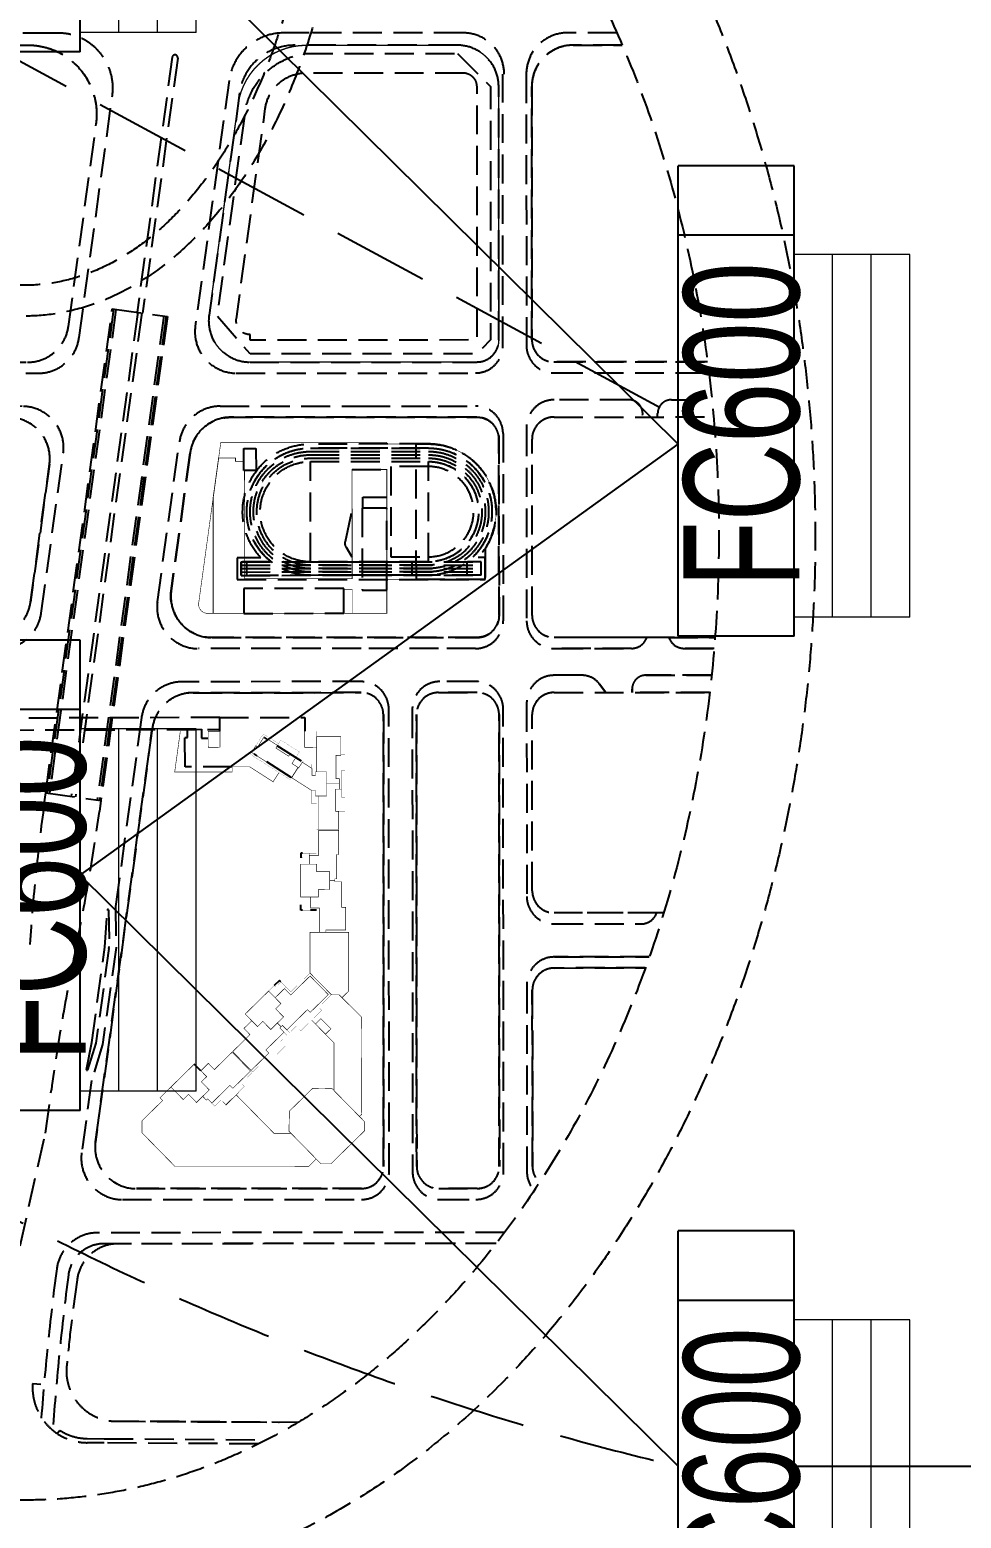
# Model space of a CAD drawing. Extents: x -284868 to 304789, y -137694 to 137894.
# Drawn here: x -73783 to -71369, y -92335 to -88476 of the extents above; entities that cross this region are included whole.
import ezdxf

# ---------------------------------------------------------------- set-up
doc = ezdxf.new("R2010")
doc.units = 0
doc.linetypes.add('DASH', pattern=[0.35, 0.25, -0.1])
doc.layers.get('0').update_dxf_attribs({"linetype": 'CONTINUOUS'})
doc.layers.add('M-D-AC-DF', color=2, linetype='CONTINUOUS', lineweight=20)
for name, color, linetype in [('M-EQ-AC', 1, 'CONTINUOUS'), ('P-平面家具', 3, 'CONTINUOUS'), ('WIRE-照明', 130, 'CONTINUOUS')]:
    doc.layers.add(name, color=color, linetype=linetype)
doc.styles.add('L1', font='haiwenrs.shx', dxfattribs={"width": 0.7, "bigfont": 'haiwenhz.shx'})

# ---------------------------------------------------------------- blocks, each defined once
blk = doc.blocks.new('A$Cc0ea1f79')
at = {"layer": 'P-平面家具', "color": 251, "linetype": 'DASH', "ltscale": 300}
for p, q in [((-2162.5, -237.4, -60.7), (-3417.4, -64.9, -60.7)), ((-2161.6, -231.4, -60.7), (-3416.6, -58.9, -60.7)), ((-2171.7, -304.6, -60.7), (-3426.6, -132.1, -60.7)), ((-2170.2, -294, -60.7), (-3425.2, -121.5, -60.7)), ((-2179.5, -361.2, -60.7), (-3434.4, -188.7, -60.7)), ((-2180.3, -367.2, -60.7), (-3435.3, -194.7, -60.7)), ((-3711.7, -236.1), (-3816.9, -237.5)), ((-1510.8, -397.3, -60.7), (-2172, -306.4, -60.7)), ((-3376.3, -691.6, -60.7), (-3315.1, -595.4, -60.7)), ((-3334.1, -718.4, -60.7), (-3272.9, -622.3, -60.7)), ((-3720.4, -756.8, -60.7), (-3720.4, -741.8, -60.7)), ((-2577.8, -849.3, -60.7), (-2577.7, -939.3, -60.7)), ((-2468.5, -1301.4), (-2970.3, -1301.7)), ((-3841.6, -1619.4), (-3841.7, -1373.6)), ((-3841.7, -1373.6), (-3841.6, -1619.4)), ((-2397, -1566.9), (-2397.1, -1372.8)), ((-3147, -1575.1), (-3155.9, -1575.1)), ((-3155.9, -1575.1), (-3147, -1575.1)), ((-3111.1, -1781.1), (-3111.2, -1610.8)), ((-3111.2, -1610.8), (-3111.1, -1781.1)), ((-3041.5, -1787.7), (-3041.5, -1710.6)), ((-3041.5, -1710.6), (-3041.5, -1787.7))]:
    blk.add_line(p, q, dxfattribs=at)
at = {"layer": 'P-平面家具', "color": 251, "linetype": 'DASH', "ltscale": 300, "extrusion": (0, 0, -1)}
for p, q in [((-2852.2, -562.3, -60.7), (-2817.4, -562.3, -60.7)), ((-2852.2, -576.6, -60.7), (-2817.4, -576.6, -60.7)), ((-2843.5, -562.3, -60.7), (-2843.2, -1183.7, -60.7)), ((-2834.8, -562.3, -60.7), (-2834.4, -1183.7, -60.7)), ((-2826.1, -562.3, -60.7), (-2825.7, -1183.7, -60.7)), ((-2817.3, -741.3, -60.7), (-2557.3, -741.2, -60.7)), ((-2817.3, -741.3, -60.7), (-2817.1, -1024.8, -60.7)), ((-2557.3, -741.2, -60.7), (-2557.1, -1047.1, -60.7)), ((-2852, -1005.2, -60.7), (-2817.1, -1005.2, -60.7)), ((-2817.1, -1047.2, -60.7), (-2557.1, -1047.1, -60.7)), ((-2851.9, -1148, -60.7), (-2817, -1148, -60.7)), ((-2851.9, -1183.7, -60.7), (-2817, -1183.7, -60.7))]:
    blk.add_line(p, q, dxfattribs=at)
at = {"layer": 'P-平面家具', "color": 251, "linetype": 'DASH', "ltscale": 300, "elevation": -60.7}
for points, format in [([(-2747.6, 1042.8), (-2871.2, 1057, 0.448246), (-3014.5, 929.2), (-3014, 90.2, 0.374582), (-2921.4, -15.9), (-2564.3, -65, 0.454987), (-2442.5, 41.2), (-2443, 889, 0.369609), (-2551.9, 1016)], "xyb"), ([(-2444.6, 890.9, -0.042863), (-2443.1, 872.6), (-2442.6, 41.2, -0.454985), (-2564.3, -65), (-2921.5, -15.9, -0.374581), (-3014, 90.2), (-3014.5, 918.7, -0.114147), (-3003.7, 965.8), (-2760.1, 937.8, -0.014791), (-2444.6, 890.9)], "xyb"), ([(-2142.2, 930.5, 0.483551), (-2300.1, 805.2), (-2299.6, -8, 0.374582), (-2207.1, -114.1), (-1681.1, -186.4, 0.350521), (-1489.6, -72.2, 0.090097), (-1478.2, -9.4), (-1478.6, 610.6, 0.319585), (-1598.8, 779.2)], "xyb"), ([(-3014, 90.2, 0.374582), (-2921.5, -15.9)], "xyb"), ([(-2564.3, -65, 0.454987), (-2442.6, 41.2)], "xyb"), ([(-2299.7, -8, 0.374582), (-2207.1, -114.1)], "xyb"), ([(-1681.1, -186.4, 0.454987), (-1478.3, -9.4)], "xyb"), ([(-5077.3, -85), (-5068.8, -91.6, 0.144089), (-5090.4, -163), (-5090.7, -207), (-5093.7, -626.5)], "xyb"), ([(-4585.3, -242.7, 0.376037), (-4678.4, -136.5), (-4789.6, -121.8, 0.00726), (-4890.1, -111.3, 0.472607), (-5045.6, -238.8), (-5047.7, -660.6)], "xyb"), ([(-4584.7, -1222.7), (-4585.2, -206.1, 0.376763), (-4666.2, -114.1)], "xyb"), ([(-3249.1, -331.4, -0.374582), (-3156.6, -437.5), (-3156.3, -873.2, -0.414214), (-3213.4, -930.4), (-4384.9, -931.1, -0.414214), (-4442, -873.9), (-4442.4, -290.3, -0.454987), (-4320.6, -184.1), (-3249.1, -331.4)], "xyb"), ([(-4320.6, -184.1, 0.454987), (-4442.4, -290.3)], "xyb"), ([(-1510.8, -397.3, 1), (-1508.8, -383.1), (-2170, -292.2)], "xyb"), ([(-3156.6, -437.5, 0.374582), (-3249.1, -331.4)], "xyb"), ([(-3686.8, -716.1, 0.357, 0.357, 0), (-3706.1, -716.1, 0.357, 0.357, 0), (-3706.1, -721.1, 0.357, 0.357, 0), (-3720.4, -721.1, 0.357, 0.357, 0), (-3720.4, -741.8, 0, 0, 0)], "xyseb"), ([(-4442, -873.9, 0.414214), (-4384.9, -931.1)], "xyb"), ([(-3213.4, -930.4, 0.414214), (-3156.3, -873.2)], "xyb"), ([(-3156.2, -1173.2, -0.414214), (-3213.3, -1230.4), (-4384.7, -1231.1, -0.414214), (-4441.9, -1173.9), (-4441.9, -1073.9, -0.414214), (-4384.8, -1016.8), (-3213.4, -1016.1, -0.414214), (-3156.2, -1073.2), (-3156.2, -1173.2)], "xyb"), ([(-4413.5, -1324.6, -0.133344), (-4384.6, -1316.8), (-3927.5, -1316.5)], "xyb"), ([(-3870.2, -1609.2), (-3870.3, -1373.6, 0.414214), (-3927.5, -1316.5), (-4384.6, -1316.8, 0.133504), (-4413.5, -1324.6, 0.133504)], "xyb"), ([(-3927.5, -1316.5, -0.218305), (-3884.2, -1336.3, -0.179662), (-3870.3, -1373.6), (-3870.2, -1609.2)], "xyb"), ([(-3727.3, -1639), (-3727.5, -1373.5, -0.414214), (-3670.4, -1316.4), (-3213.2, -1316.1)], "xyb"), ([(-3727.3, -1656.8), (-3727.4, -1373.5, -0.414214), (-3670.3, -1316.3), (-3213.2, -1316.1, -0.414214), (-3156, -1373.2), (-3155.9, -1507)], "xyb"), ([(-3213.2, -1316.1, -0.220618), (-3169.6, -1336.3, -0.177387), (-3156, -1373.2), (-3155.8, -1776.1)], "xyb"), ([(-3012.9, -1790), (-3013.2, -1373.1, -0.414214), (-2956.1, -1315.9), (-2498.9, -1315.7)], "xyb"), ([(-3013, -1613.8), (-3013.1, -1373.1, -0.414214), (-2956, -1315.9), (-2498.9, -1315.7, -0.414214), (-2441.7, -1372.8), (-2441.5, -1786.2)], "xyb"), ([(-2498.9, -1315.7, -0.220954), (-2455.3, -1335.9, -0.177054), (-2441.8, -1372.8), (-2441.5, -1786.2)], "xyb"), ([(-1477.3, -1549.3), (-1477.4, -1422.2, 0.414214), (-1584.6, -1315.1), (-2241.7, -1315.5, 0.414214), (-2298.9, -1372.7), (-2298.6, -1770.4)], "xyb"), ([(-2298.7, -1770.4), (-2298.9, -1372.7, -0.41421), (-2241.8, -1315.5), (-1584.6, -1315.2)], "xyb"), ([(-1584.6, -1315.2, -0.414213), (-1477.4, -1422.2), (-1477.4, -1549.3)], "xyb")]:
    blk.add_lwpolyline(points, format=format, dxfattribs=at)
at = {"layer": 'P-平面家具', "color": 251, "linetype": 'DASH', "ltscale": 300}
for points in [[(-2153.8, 975.7, 0.482348), (-2328.7, 836.4), (-2328.2, -35.8, 0.374582), (-2235.6, -141.9), (-1608.3, -228.1, 0.454987), (-1446, -86.5), (-1446, -70.6), (-1446.4, 637.2, 0.318471), (-1566, 805.6)], [(-3014.1, 314), (-3017.2, 313.4, 0.354118), (-3042.7, 281.9), (-3042.5, 62.4, 0.374582), (-2950, -43.7), (-2535.7, -100.6, 0.454987), (-2413.9, 5.6), (-2414.1, 322.2, 0.414235), (-2449.9, 357.9), (-2468.7, 357.9)], [(-5104.3, -605.6), (-5101.4, -207), (-5101.1, -162.9, -0.433798), (-4947.8, -21.5), (-4949.3, -42.9)], [(-4556.1, -1244.6), (-4556.7, -189.9, 0.376264), (-4649.9, -83.8)], [(-3816.7, -237.5), (-4068.8, -202.8), (-4161.9, -174.2), (-4349.2, -148.4, 0.454987), (-4470.9, -254.6), (-4470.6, -873.9, 0.414214), (-4399.1, -945.3), (-3199.1, -944.6, 0.414214), (-3127.7, -873.2), (-3128, -409.6, 0.374582), (-3220.5, -303.6), (-3711.5, -236.1)], [(-1552.5, -1243.7, 0.414214), (-1445.4, -1136.5), (-1445.7, -737.7), (-1445.7, -672, 0.374582), (-1569.1, -530.6), (-2206.2, -443, 0.454987), (-2327.9, -549.2), (-2327.5, -1169.1, 0.414214), (-2256.1, -1240.5), (-1552.5, -1240.1)], [(-3841.7, -1373.6, 0.414214), (-3913.2, -1302.2), (-4398.9, -1302.5, 0.133112), (-4435, -1312.3, 0.133112)], [(-3111.3, -1444.9), (-3111.4, -1373.2, 0.414214), (-3182.8, -1301.8), (-3684.6, -1302.1, 0.414214), (-3756, -1373.5), (-3755.9, -1598.6, 0.317837), (-3727.3, -1639, 0.052272)], [(-1445.2, -1535.4), (-1445.3, -1407.9, 0.414214), (-1552.5, -1300.8), (-2256, -1301.2, 0.414214), (-2327.4, -1372.7), (-2327.2, -1774.1)], [(-2443, -1641.4), (-2432.6, -1641.4, -0.414214), (-2396.9, -1677.1), (-2396.8, -1781.9)]]:
    blk.add_lwpolyline(points, format="xyb", dxfattribs=at)
at = {"layer": 'P-平面家具', "color": 251, "linetype": 'DASH', "ltscale": 300, "elevation": -60.7}
for points in [[(-3253.6, 155.8), (-3251.5, -506.4)], [(-3220.8, -506.3), (-3223, 186)], [(-4591.1, 11), (-4298.4, -54.5), (-4185.9, -69.9)], [(-2921.5, -15.9), (-2564.3, -65)], [(-3416.1, -55.3), (-2161.2, -227.8), (-2180.8, -370.8), (-3435.7, -198.3), (-3464.7, -194.3)], [(-3445, -51.4), (-3416.1, -55.3), (-3435.7, -198.3)], [(-2207.1, -114.1), (-1681.1, -186.4)], [(-3249.1, -331.4), (-4320.6, -184.1)], [(-5044.4, -221.4), (-5047.8, -709.1)], [(-4584.7, -1218.4), (-4585.3, -241.1)], [(-4442.4, -290.3), (-4442, -873.9)], [(-3348.7, -538.5), (-3348.7, -416.3), (-3272.5, -416.2), (-3272.5, -422.6), (-3251.5, -422.6), (-3251.3, -459.4), (-3274.3, -459.4), (-3274.2, -476.4)], [(-4136.7, -457.4), (-4119.4, -440.4)], [(-3156.3, -873.2), (-3156.6, -437.5)], [(-3256.4, -506.4), (-3220.8, -506.3), (-3220.8, -726.9), (-3256.1, -726.7)], [(-3905.9, -664.7), (-3902.3, -661.2), (-3915.8, -647.5)], [(-3720.4, -721.1), (-3720.4, -716.1), (-3706.1, -716.1)], [(-3572.5, -721.1), (-3572.5, -716.1), (-3584.7, -716.1)], [(-4384.9, -931.1), (-3213.4, -930.4)], [(-2511.5, -1015.7), (-2511.5, -992)], [(-3155.8, -1776.1), (-3155.9, -1575.1)], [(-3013, -1670.1), (-3012.9, -1790)]]:
    blk.add_lwpolyline(points, dxfattribs=at)
for points in [[(-3156.3, -873.2, -0.414214), (-3213.4, -930.4), (-4384.9, -931.1, -0.414214), (-4442, -873.9), (-4442.4, -290.3, -0.454987), (-4320.6, -184.1), (-3249.1, -331.4, -0.374582), (-3156.6, -437.5)], [(-4320.6, -184.1, 0.454987), (-4442.3, -290.3), (-4442, -873.9, 0.414214), (-4384.8, -931), (-3213.4, -930.4, 0.414214), (-3156.3, -873.2), (-3156.5, -437.4, 0.374582), (-3249.1, -331.4)], [(-4134.2, -164, -0.951851), (-4133.3, -160.6), (-4063.5, -174.7), (-3815.9, -208.8), (-3719.9, -214.8, -0.962791), (-3720, -218.3), (-3814.1, -219.6, -0.019872), (-3819.8, -219), (-4065, -185.3)], [(-2442.2, -535.6, 0.374582), (-2534.7, -429.6), (-2891.9, -380.5, 0.454987), (-3013.7, -486.7), (-3013.3, -1173.1, 0.414214), (-2956.1, -1230.2), (-2498.9, -1230, 0.414214), (-2441.8, -1172.8)], [(-1477.6, -1122.2), (-1477.8, -699.3, 0.374582), (-1601.2, -557.9), (-2177.6, -478.6, 0.454987), (-2299.3, -584.9), (-2299, -1172.7, 0.414214), (-2241.8, -1229.8), (-1584.7, -1229.4, 0.414214)], [(-2804.3, -950.1), (-2804.2, -1047.3, 0.999529), (-2569.9, -1047.1), (-2570, -950)], [(-4441.9, -1073.9), (-4441.8, -1173.9, 0.414214), (-4384.7, -1231), (-3213.2, -1230.4, 0.414214), (-3156.1, -1173.2), (-3156.2, -1073.2, 0.414214), (-3213.3, -1016.1), (-4384.8, -1016.8, 0.414214)], [(-2862.7, -1015.9), (-2511.5, -1015.7), (-2511.5, -1047, -0.595026), (-2782.7, -1194.4), (-2862.6, -1194.5)]]:
    blk.add_lwpolyline(points, format="xyb", close=True, dxfattribs=at)
for points, const_width in [([(-4365.4, -756.4), (-4384.8, -736.7), (-4385, -390.5), (-4297.5, -304.7), (-4266.3, -304.9), (-4213.8, -358.4), (-4206.8, -351.5), (-4119.4, -440.4)], 1.43), ([(-3256.3, -404.2), (-3362.1, -389.6), (-3362.3, -538.6), (-3348.7, -538.5), (-3348.6, -584), (-3387.5, -644.6), (-3363.6, -659.9)], 1.43), ([(-4119.4, -440.4), (-4152, -472.4), (-4165.5, -458.7), (-4186.4, -479.2), (-4203.1, -462.1), (-4212.8, -471.6), (-4209.6, -475), (-4220.6, -485.8), (-4174.5, -532.7), (-4182.3, -540.3)], 1.43), ([(-4182.3, -540.3), (-4137.3, -586.2), (-4088.6, -538.4), (-4133.6, -492.5), (-4117.6, -476.8), (-4136.7, -457.4)], 1.43), ([(-4220.6, -485.8), (-4228.4, -493.5), (-4212.4, -509.8), (-4224.5, -521.7), (-4177.1, -570.2), (-4164.8, -558.2)], 0.357), ([(-2635.4, -491.5), (-2635.4, -570.8), (-2523, -568.6), (-2507.2, -568.5), (-2507.1, -509), (-2635.4, -491.5)], 0.0714), ([(-4193.1, -555.5), (-4225.4, -522.6), (-4216.4, -513.7)], 1.43), ([(-4008, -590.4), (-4022.3, -604.4), (-4008.8, -618.1), (-4029.7, -638.7), (-4012.9, -655.7), (-4022.6, -665.2), (-4025.8, -661.9), (-4036.8, -672.8), (-4082.9, -625.9), (-4090.7, -633.6), (-4135.8, -587.7), (-4087.1, -539.9), (-4043, -584.7), (-4027, -569), (-4007, -589.4)], 1.43), ([(-4199.4, -549.1), (-4298.9, -646.9), (-4298.8, -690.8)], 1.43), ([(-4168.9, -562.2), (-4141.4, -590.2), (-4137.3, -586.2)], 0.357), ([(-4112.3, -619.8), (-4139.9, -591.7), (-4135.8, -587.7)], 0.357), ([(-4036.8, -672.8), (-4044.7, -680.5), (-4060.7, -664.1), (-4072.8, -676.1), (-4120.5, -627.8), (-4108.3, -615.7)], 0.357), ([(-3311.3, -588.8), (-3316.2, -585.6), (-3382.4, -689.5), (-3377, -692.9)], 0.357), ([(-3377, -692.9), (-3350.5, -709.8), (-3340.2, -693.6), (-3323.8, -703.9), (-3314.3, -689.2), (-3321.1, -684.9), (-3300, -651.9), (-3293.3, -656.2), (-3271, -621.2), (-3296.9, -604.7), (-3293.8, -599.9), (-3311.3, -588.8), (-3377.1, -692.1)], 1.43), ([(-3288.6, -659.1), (-3263.2, -619.4), (-3293.8, -599.9)], 0.357), ([(-3919.7, -678.3), (-3906, -664.8), (-3919.4, -651), (-3915.8, -647.5), (-3930.1, -633)], 0.357), ([(-3323.9, -704), (-3310, -712.8), (-3279.5, -664.9), (-3293.3, -656.1)], 0.357), ([(-4365.4, -756.4), (-4378.2, -768.9), (-4378.1, -794.4), (-4292.4, -881.7), (-4268.7, -881.7), (-4183.2, -797.6), (-4182.3, -747.1), (-4241.5, -686.8), (-4293.6, -685.8), (-4378.2, -768.9)], 1.43), ([(-4030.7, -680.3), (-4037.9, -687.3), (-4020.9, -704.7), (-4033, -716.5), (-3980.1, -770.7), (-3967.8, -758.7)], 0.357), ([(-3971.9, -762.7), (-3939.4, -795.8), (-3883.1, -740.5), (-3932.1, -690.5), (-3919.6, -678.3), (-3923.6, -674.2)], 0.357), ([(-3720.4, -721.5), (-3720.4, -740.4)], 0.714), ([(-3600.4, -716.1), (-3584.7, -716.1), (-3584.7, -721.1), (-3572.5, -721.1), (-3572.5, -738.3)], 0.357), ([(-3323.9, -704), (-3335.8, -722.6), (-3337.6, -721.5)], 0.357), ([(-3256.2, -726.4), (-3297.9, -726.5), (-3297.8, -757.3), (-3256.2, -757.2)], 1.43), ([(-4188, -802.4), (-4064.2, -802.3), (-4005.5, -744.6)], 1.43), ([(-3686.1, -743.1), (-3686.2, -761.8), (-3667, -761.8), (-3666.8, -791.1), (-3642.9, -791.1), (-3642.9, -804.7), (-3646.8, -804.7), (-3646.8, -822.5), (-3713.2, -822.5), (-3713.2, -832.6), (-3771.8, -832.6), (-3771.8, -781.4), (-3777.6, -781.5), (-3777.6, -764.3), (-3714.7, -764.3), (-3714.7, -741.8), (-3686.1, -741.8)], 1.43), ([(-3777.6, -764.3), (-3777.6, -756.8), (-3720.4, -756.8), (-3720.4, -741.8), (-3714.9, -741.8)], 0.357), ([(-3601.1, -743.6), (-3601.1, -757.6), (-3620.4, -757.6), (-3620.4, -791.1), (-3642.9, -791.1), (-3642.9, -804.7), (-3639, -804.7), (-3639, -809.5), (-3576.1, -809.5), (-3576.1, -814.7), (-3513.3, -814.7), (-3513.3, -762.6), (-3578.2, -762.5), (-3578.2, -738.3), (-3601.1, -738.3)], 1.43), ([(-3513.3, -762.6), (-3513.3, -756.8), (-3572.5, -756.8), (-3572.5, -738.3), (-3578.2, -738.3)], 0.357), ([(-3424.4, -758.4), (-3424.3, -783.2), (-3392.9, -783.2), (-3392.9, -816.1), (-3406.5, -816.1), (-3406.5, -806.8), (-3464, -806.8), (-3464, -814.7), (-3511.1, -814.7), (-3511.2, -763.2), (-3425, -763.2)], 1.43), ([(-3511.2, -763.2), (-3511.2, -757.6), (-3424.4, -757.5)], 0.357), ([(-3409.7, -744.3), (-3443.7, -744.3), (-3443.7, -757.5)], 0.357), ([(-3352.1, -744.2), (-3342.2, -744.2), (-3342.2, -757.5)], 0.357), ([(-3939.8, -795.8), (-3939.8, -815.7), (-3997, -873.5), (-4249.3, -874.5), (-4255.3, -868.4)], 1.43), ([(-3738.3, -836.8), (-3777.6, -836.8), (-3777.6, -780.8)], 0.357), ([(-3317.6, -820.3), (-3317.6, -831), (-3358.3, -831), (-3358.3, -821.8), (-3427.5, -821.8), (-3427.5, -831.1), (-3465.4, -831.1), (-3465.4, -814.7)], 0.357), ([(-3406.5, -816.1), (-3406.5, -821.8)], 0.357), ([(-3379.4, -816.9), (-3379.4, -821.8)], 0.357)]:
    blk.add_lwpolyline(points, dxfattribs=dict(at, const_width=const_width))
at = {"layer": 'P-平面家具', "color": 251, "linetype": 'DASH', "ltscale": 300}
for points in [[(-2413.3, -1169.2, -0.414214), (-2484.6, -1240.7), (-2970.4, -1240.9, -0.414214), (-3041.8, -1169.6), (-3041.9, -1073.1), (-3042, -873.1), (-3042.2, -451, -0.454987), (-2920.5, -344.8), (-2506.2, -401.8, -0.374582), (-2413.6, -507.8), (-2413.4, -872.8), (-2413.3, -1072.8)], [(-4398.9, -1241.8), (-3198.9, -1241.1, 0.414214), (-3127.5, -1169.6), (-3127.6, -1076.7, 0.414214), (-3199.1, -1005.4), (-4399.1, -1006.1, 0.414214), (-4470.5, -1077.5), (-4470.4, -1170.4, 0.414214)], [(-3013, -1613.8, -0.317837), (-3041.6, -1573.4), (-3041.7, -1373.1), (-3041.6, -1573.4, 0.317837)], [(-3155.9, -1507), (-3134.1, -1490.6, 0.235666), (-3111.3, -1444.9, -0.235666), (-3134.1, -1490.6)]]:
    blk.add_lwpolyline(points, format="xyb", close=True, dxfattribs=at)
at = {"layer": 'P-平面家具', "color": 251, "linetype": 'DASH', "ltscale": 300, "const_width": 1.43, "elevation": -60.7}
for points in [[(-4119.4, -440.4), (-4152, -472.4), (-4165.5, -458.7), (-4186.4, -479.2), (-4218.9, -446.1), (-4198, -425.5), (-4211.5, -411.8), (-4178.9, -379.8)], [(-3256.7, -476.3), (-3298, -476.5), (-3297.8, -506.9), (-3256.6, -506.8)], [(-3989.7, -572.3), (-4022.3, -604.4), (-4008.8, -618.1), (-4029.7, -638.7), (-3997.1, -671.8), (-3976.2, -651.2), (-3962.7, -665), (-3930.1, -633)], [(-3985.3, -740.8), (-3939.3, -787.7), (-3891.1, -740.4), (-3940.2, -690.5), (-3923.6, -674.2), (-3947.4, -650), (-3962.7, -665), (-3976.2, -651.2), (-3997.1, -671.8), (-4012.9, -655.7), (-4022.6, -665.2), (-4019.1, -668.8), (-4030.7, -680.3), (-3978.1, -733.8)], [(-3376.6, -692.3), (-3410, -744.7), (-3410, -754.6), (-3424.4, -754.6), (-3424.3, -783.2), (-3361.5, -783.2), (-3361.5, -754.6), (-3370.9, -754.6), (-3370.9, -745.7), (-3353, -745.7), (-3336.8, -720.3), (-3351.9, -710.7), (-3350.7, -708.8)], [(-3686.1, -716.1), (-3686.1, -761.8), (-3666.8, -761.8), (-3666.8, -791.1), (-3620.4, -791.1), (-3620.4, -757.6), (-3601.1, -757.6), (-3601.1, -716.1)], [(-4041.9, -780.4), (-4027.9, -794.6), (-4001.7, -768.3), (-4015.4, -754.4)], [(-3778, -740.4), (-3778, -840.5), (-3930, -840.6), (-3947, -823.5), (-3939.8, -816.3), (-3939.8, -795.9), (-3883.5, -740.5)], [(-3270.4, -757.4), (-3361.5, -757.5), (-3361.5, -783.2), (-3392.9, -783.2), (-3392.9, -816.1), (-3379.3, -816.1), (-3379.3, -807.6), (-3319, -807.5), (-3319, -820.3), (-3270.4, -820.3)]]:
    blk.add_lwpolyline(points, close=True, dxfattribs=at)
at = {"layer": 'P-平面家具', "color": 251, "linetype": 'DASH', "ltscale": 300, "elevation": -60.7, "flags": 128}
for points in [[(-3013.3, -1173.1), (-3013.4, -1016), (-3013.5, -797.6), (-3013.7, -486.7, -0.454987), (-2892, -380.5), (-2534.8, -429.6, -0.374582), (-2442.2, -535.6), (-2442.1, -825.3), (-2442, -1015.6), (-2441.9, -1172.8, -0.414214), (-2499, -1230), (-2956.1, -1230.2, -0.414214)], [(-1499, -1122.2), (-1584.7, -1208), (-2241.9, -1208.4), (-2277.6, -1172.7), (-2277.9, -584.9), (-2180.5, -499.9), (-1635, -574.9, -0.306828), (-1499.3, -730.5), (-1499, -1122.2, 0)]]:
    blk.add_lwpolyline(points, format="xyb", close=True, dxfattribs=at)
at = {"layer": 'P-平面家具', "color": 251, "linetype": 'DASH', "ltscale": 300, "extrusion": (0, 0, -1), "const_width": 1.43, "elevation": 60.7}
blk.add_lwpolyline([(2862.7, -939.5), (2950.6, -939.5), (2950.8, -491.7, -0.00001), (2950.8, -475.2, 0.216795), (2942.8, -457.4, 0.218249), (2923.9, -451.8), (2507.3, -509.1), (2507, -939.3), (2511.6, -939.3), (2511.5, -1047, 0.595027), (2782.7, -1194.4), (2862.6, -1194.5), (2862.7, -939.5)], format="xyb", dxfattribs=at)
at = {"layer": 'P-平面家具', "color": 251, "linetype": 'DASH', "ltscale": 300, "extrusion": (0, 0, -1), "elevation": 60.7}
for points, const_width in [([(2950.8, -489.5), (2950.6, -939.5), (2577.7, -939.3), (2577.8, -849.3), (2860.6, -849.5), (2860.8, -570.9), (2580.1, -570.7), (2580.1, -600.4), (2522.9, -600.3), (2523, -568.6), (2556.5, -568.6), (2556.5, -547.1), (2548, -547.1), (2548, -503.5), (2635.4, -491.5), (2650.8, -489.3), (2950.8, -489.5)], 2.14), ([(2950.6, -828.1), (2888.5, -828), (2888.5, -849.5), (2950.6, -849.5)], 1.43)]:
    blk.add_lwpolyline(points, dxfattribs=dict(at, const_width=const_width))
at = {"layer": 'P-平面家具', "color": 251, "linetype": 'DASH', "ltscale": 300, "elevation": -60.7}
for const_width in [3.57, 0.714, 0.714]:
    blk.add_lwpolyline([(-1477.6, -1122.2, -0.414214), (-1584.7, -1229.4), (-2241.8, -1229.8, -0.414214), (-2299, -1172.7), (-2299.4, -584.9, -0.454987), (-2177.6, -478.7), (-1632.1, -553.6, -0.374582), (-1477.8, -730.5)], format="xyb", close=True, dxfattribs=dict(at, const_width=const_width))
at = {"layer": 'P-平面家具', "color": 251, "linetype": 'DASH', "ltscale": 300, "extrusion": (0, 0, -1), "elevation": 60.7}
for points in [[(2950.8, -568.8), (2950.6, -828.1), (2886.4, -828), (2886.5, -568.8), (2950.8, -568.8)], [(2851.9, -1183.7), (2852.2, -562.3)], [(2817.4, -562.3), (2817, -1183.7)], [(3013.6, -736.9), (3013.6, -736.9)], [(2890.6, -875.2), (2890.6, -939.5), (2677.7, -939.4), (2677.8, -875.1), (2890.6, -875.2)], [(2677.7, -939.4), (2677.8, -877.2), (2649.2, -877.2), (2649.1, -939.3)]]:
    blk.add_lwpolyline(points, dxfattribs=at)
blk.add_lwpolyline([(2806.7, -551.6), (2862.9, -551.6), (2862.6, -1194.5), (2806.3, -1194.4), (2806.3, -1176, -0.654368), (2511.5, -1047), (2511.7, -741.2, -0.654369), (2806.6, -612.5)], format="xyb", close=True, dxfattribs=at)
for points in [[(2817.4, -562.3), (2852.2, -562.3), (2851.9, -1183.7), (2817, -1183.7), (2817, -1148.6, -0.713631), (2522.2, -1047), (2522.4, -741.2, -0.713631), (2817.3, -639.9), (2817.4, -562.3)], [(2852.1, -741.3, 1), (2522.4, -741.2), (2522.2, -1047, 0.99953), (2851.9, -1047.4), (2852.1, -741.4)], [(2843.4, -741.3, 1), (2531.1, -741.2), (2530.9, -1047.1, 0.99953), (2843.2, -1047.4), (2843.4, -741.4)], [(2834.7, -741.3, 1), (2539.8, -741.2), (2539.7, -1047.1, 0.99953), (2834.5, -1047.4), (2834.7, -741.4)], [(2826, -741.3, 1), (2548.5, -741.2), (2548.4, -1047.1, 0.99953), (2825.8, -1047.4), (2826, -741.4)], [(2817.3, -741.3, 1), (2557.3, -741.2), (2557.1, -1047.1, 0.99953), (2817.1, -1047.3), (2817.3, -741.3)], [(2557.3, -741.2, -1), (2817.3, -741.3)], [(2804.6, -849.4), (2780.1, -834.6, 0.193236), (2764.4, -832), (2686, -849.4)]]:
    blk.add_lwpolyline(points, format="xyb", dxfattribs=at)
at = {"layer": 'P-平面家具', "color": 251, "linetype": 'DASH', "ltscale": 300, "elevation": -60.7}
blk.add_lwpolyline([(-2580.1, -568.6), (-2523, -568.6), (-2522.9, -600.3), (-2580.1, -600.4)], close=True, dxfattribs=at)
at = {"layer": 'P-平面家具', "color": 251, "linetype": 'DASH', "ltscale": 300, "elevation": -60.7, "flags": 128}
blk.add_lwpolyline([(-1549, -1136.6, -0.414213), (-1584.7, -1172.3), (-2241.9, -1172.7), (-2242.2, -584.8), (-2227.9, -584.8, -0.454987), (-2187.3, -549.4), (-1641.8, -624.4, -0.374582), (-1549.3, -730.5), (-1549, -1136.6)], format="xyb", dxfattribs=at)
at = {"layer": 'P-平面家具', "color": 251, "linetype": 'DASH', "ltscale": 300}
for centre, radius, start, end in [((-4174.4, -5357.2, -60.7), 5355.7, 82.1732, 86.088), ((-5564.7, -7042.8, -60.7), 6986.8, 82.6112, 85.92253), ((-5564.7, -7042.8), 7018.9, 82.51104, 85.78957), ((-4915.7, -5378.6, -60.7), 5358.6, 78.2584, 82.1732), ((-2735.3, 5111.5, -60.7), 5355.7, 258.2584, 262.1732), ((-2970.3, -1373.1), 71.4, 90.033, 180.033), ((-2468.5, -1372.8), 71.4, 0.033, 90.033), ((-3146.9, -1610.8), 35.7, 0.033, 90.0746), ((-3146.9, -1610.8), 35.7, 0.033, 90.0746), ((-2432.7, -1566.9), 35.7, 263.7293, 0.033), ((-2998.7, -1710.5), 42.9, 109.5042, 180.033)]:
    blk.add_arc(centre, radius, start, end, dxfattribs=at)
at = {"layer": 'P-平面家具', "color": 251, "linetype": 'DASH', "ltscale": 300, "extrusion": (0, 0, -1)}
blk.add_arc((2687.1, -1047.1, 60.7), 130, 179.9671, 359.9671, dxfattribs=at)
at = {"layer": 'P-平面家具', "color": 251, "linetype": 'DASH', "ltscale": 300}
blk.add_ellipse((-2750, 0), major_axis=(-2500, 0), ratio=0.72, dxfattribs=at)
at = {"layer": 'P-平面家具', "linetype": 'DASH', "ltscale": 300}
blk.add_ellipse((-850, 0), major_axis=(1250, 0), ratio=0.6, dxfattribs=at)
for points, knots in [([(-5500, 0), (-5500, -37.8), (-5498.6, -75.6), (-5492, -165.5), (-5485.5, -217.5), (-5467.4, -320.8), (-5455.7, -372.2), (-5427.3, -473.8), (-5410.5, -524.1), (-5372.1, -623.3), (-5350.4, -672.2), (-5302.5, -768.3), (-5276.1, -815.6), (-5219, -908.1), (-5188.3, -953.5), (-5122.5, -1042), (-5087.5, -1085.2), (-5013.6, -1169.3), (-4974.7, -1210.2), (-4875.3, -1306.9), (-4812.8, -1361.5), (-4681, -1465), (-4611.7, -1513.9), (-4466.9, -1606), (-4391.5, -1649.1), (-4235.3, -1729.1), (-4154.7, -1766), (-3988.8, -1833.3), (-3903.7, -1863.7), (-3729.9, -1917.8), (-3641.2, -1941.5), (-3461.2, -1982.1), (-3369.8, -1998.9), (-3185.4, -2025.6), (-3092.3, -2035.4), (-2905.2, -2047.9), (-2811.3, -2050.7), (-2623.5, -2049), (-2529.7, -2044.7), (-2343.1, -2028.8), (-2250.3, -2017.4), (-2066.7, -1987.5), (-1975.9, -1969.1), (-1797.1, -1925.3), (-1709.2, -1900), (-1537.1, -1842.8), (-1452.9, -1810.9), (-1289.2, -1740.6), (-1209.6, -1702.3), (-1056, -1619.4), (-981.9, -1574.9), (-840, -1480.2), (-772.2, -1429.9), (-643.6, -1323.8), (-582.8, -1268.1), (-469, -1151.6), (-416.1, -1090.8), (-327.6, -976.2), (-290.6, -923.1), (-222.8, -814.3), (-191.9, -758.5), (-136.8, -644.7), (-112.5, -586.6), (-70.8, -468.7), (-53.4, -408.9), (-25.7, -288.1), (-15.5, -227), (-2.3, -104.3), (0.6, -42.7), (-0.9, 80.5), (-5.3, 142.1), (-21.5, 264.5), (-33.2, 325.3), (-63.8, 445.7), (-82.6, 505.2), (-127.1, 622.3), (-152.8, 679.9), (-210.6, 792.8), (-242.7, 848), (-313, 955.8), (-351.2, 1008.3), (-433.3, 1110.3), (-477.1, 1159.7), (-570.1, 1255.2), (-619.2, 1301.3), (-722.2, 1389.9), (-776.2, 1432.3), (-888.5, 1513.5), (-946.8, 1552.2), (-1067.4, 1625.5), (-1129.7, 1660.2), (-1257.9, 1725.4), (-1323.7, 1755.9), (-1458.4, 1812.6), (-1527.2, 1838.8), (-1667.5, 1886.7), (-1739, 1908.5), (-1884, 1947.4), (-1957.6, 1964.6), (-2106.3, 1994.4), (-2181.4, 2006.9), (-2332.8, 2027.3), (-2409.1, 2035.1), (-2562.2, 2046.1), (-2639, 2049.1), (-2792.8, 2050.5), (-2869.7, 2048.9), (-3023.1, 2040.8), (-3099.6, 2034.3), (-3251.6, 2016.7), (-3327.2, 2005.6), (-3476.8, 1978.6), (-3550.9, 1962.7), (-3697.1, 1926.5), (-3769.2, 1906.1), (-3911, 1860.8), (-3980.7, 1835.9), (-4117.1, 1781.7), (-4183.9, 1752.5), (-4314.1, 1689.8), (-4377.4, 1656.3), (-4500.4, 1585.3), (-4559.9, 1547.8), (-4674.8, 1468.9), (-4730.1, 1427.6), (-4835.9, 1341.1), (-4886.5, 1296.1), (-4982.5, 1202.6), (-5028, 1154.1), (-5113.4, 1054), (-5153.3, 1002.4), (-5227.1, 896.3), (-5261.1, 841.8), (-5322.7, 730.3), (-5350.3, 673.4), (-5398.7, 557.4), (-5419.6, 498.4), (-5454.4, 378.9), (-5468.2, 318.4), (-5488.7, 196.4), (-5495.3, 135), (-5499.4, 49), (-5500, 24.5), (-5500, 0)], [0, 0, 0, 0, 0.052798, 0.052798, 0.12583, 0.12583, 0.198862, 0.198862, 0.271894, 0.271894, 0.344926, 0.344926, 0.417958, 0.417958, 0.49099, 0.49099, 0.564022, 0.564022, 0.637054, 0.637054, 0.742154, 0.742154, 0.847255, 0.847255, 0.952356, 0.952356, 1.057456, 1.057456, 1.162557, 1.162557, 1.267658, 1.267658, 1.372758, 1.372758, 1.477859, 1.477859, 1.58296, 1.58296, 1.68806, 1.68806, 1.793161, 1.793161, 1.898262, 1.898262, 2.003362, 2.003362, 2.108463, 2.108463, 2.213564, 2.213564, 2.318664, 2.318664, 2.423765, 2.423765, 2.528866, 2.528866, 2.633966, 2.633966, 2.720038, 2.720038, 2.806109, 2.806109, 2.89218, 2.89218, 2.978251, 2.978251, 3.064322, 3.064322, 3.150394, 3.150394, 3.236465, 3.236465, 3.322536, 3.322536, 3.408607, 3.408607, 3.494678, 3.494678, 3.580749, 3.580749, 3.666821, 3.666821, 3.752892, 3.752892, 3.838963, 3.838963, 3.925034, 3.925034, 4.011105, 4.011105, 4.097177, 4.097177, 4.183248, 4.183248, 4.269319, 4.269319, 4.35539, 4.35539, 4.441461, 4.441461, 4.527532, 4.527532, 4.613604, 4.613604, 4.699675, 4.699675, 4.785746, 4.785746, 4.871817, 4.871817, 4.957888, 4.957888, 5.04396, 5.04396, 5.130031, 5.130031, 5.216102, 5.216102, 5.302173, 5.302173, 5.388244, 5.388244, 5.474316, 5.474316, 5.560387, 5.560387, 5.646458, 5.646458, 5.732529, 5.732529, 5.8186, 5.8186, 5.904671, 5.904671, 5.990743, 5.990743, 6.076814, 6.076814, 6.162885, 6.162885, 6.248956, 6.248956, 6.283185, 6.283185, 6.283185, 6.283185]), ([(480, 0), (480, 19.4), (478.9, 38.8), (473.5, 86.9), (468, 115.4), (452.2, 171.9), (442, 199.9), (415.6, 258), (398.9, 288.1), (360.3, 346.7), (338.3, 375.2), (289.4, 430.4), (262.5, 457.1), (204.1, 508.2), (172.6, 532.7), (105.5, 579.2), (69.8, 601.2), (-5.1, 642.6), (-44.5, 661.9), (-126.4, 697.7), (-168.9, 714.1), (-260.9, 745.4), (-310.7, 759.8), (-412.8, 784.8), (-465, 795.4), (-571.2, 812.4), (-625.1, 818.8), (-733.8, 827.5), (-788.6, 829.8), (-898.3, 830.2), (-953.1, 828.2), (-1061.9, 820.2), (-1116, 814), (-1222.4, 797.7), (-1274.8, 787.5), (-1377.2, 763.1), (-1427.3, 748.9), (-1524.1, 716.8), (-1571, 698.9), (-1660.8, 659.6), (-1703.8, 638.1), (-1785.2, 592.1), (-1823.7, 567.4), (-1895.5, 515.3), (-1928.8, 487.7), (-1989.9, 430.2), (-2017.6, 400.1), (-2062.6, 343.2), (-2080.9, 316.7), (-2113.1, 262.5), (-2126.9, 234.8), (-2150, 178.4), (-2159.2, 149.8), (-2171.5, 97.2), (-2175.4, 73.2), (-2180, 25), (-2180.6, 0.9), (-2178.3, -50.6), (-2174.9, -77.9), (-2163.6, -133.6), (-2155.5, -161.9), (-2134, -219.4), (-2120.4, -248.5), (-2086.9, -307.8), (-2066.7, -337.9), (-2020.8, -396.2), (-1995.2, -424.4), (-1939, -478.7), (-1908.4, -504.8), (-1842.6, -554.4), (-1807.4, -578), (-1733, -622.3), (-1693.8, -643.2), (-1611.8, -681.8), (-1569, -699.6), (-1477.9, -732.9), (-1429.3, -748.3), (-1329.7, -775.2), (-1278.5, -786.7), (-1174.4, -805.8), (-1121.3, -813.3), (-1014.2, -824.4), (-960.1, -827.9), (-851.7, -830.7), (-797.3, -830), (-689.1, -824.6), (-635.3, -819.9), (-528.9, -806.3), (-476.4, -797.5), (-373.5, -775.9), (-323.1, -763.2), (-225.1, -733.9), (-177.6, -717.4), (-86, -680.9), (-42, -660.9), (41.8, -617.6), (81.5, -594.3), (156.3, -544.8), (191.3, -518.6), (255.9, -463.5), (285.5, -434.6), (336.1, -377.8), (357.7, -350.1), (395.9, -293.1), (412.5, -263.9), (437.4, -210.5), (446.8, -186.6), (462.2, -138.3), (468.1, -113.8), (476.6, -64.7), (479.1, -39.9), (479.9, -10.1), (480, -5.1), (480, 0)], [0, 0, 0, 0, 0.068634, 0.068634, 0.170323, 0.170323, 0.272013, 0.272013, 0.38558, 0.38558, 0.499147, 0.499147, 0.612715, 0.612715, 0.726282, 0.726282, 0.83985, 0.83985, 0.953417, 0.953417, 1.066984, 1.066984, 1.191695, 1.191695, 1.316405, 1.316405, 1.441116, 1.441116, 1.565827, 1.565827, 1.690537, 1.690537, 1.815248, 1.815248, 1.939958, 1.939958, 2.064669, 2.064669, 2.189379, 2.189379, 2.31409, 2.31409, 2.438801, 2.438801, 2.563511, 2.563511, 2.688222, 2.688222, 2.791633, 2.791633, 2.895044, 2.895044, 2.998455, 2.998455, 3.083709, 3.083709, 3.168964, 3.168964, 3.265756, 3.265756, 3.367676, 3.367676, 3.475589, 3.475589, 3.592317, 3.592317, 3.709045, 3.709045, 3.825772, 3.825772, 3.9425, 3.9425, 4.059228, 4.059228, 4.175956, 4.175956, 4.299459, 4.299459, 4.422963, 4.422963, 4.546466, 4.546466, 4.66997, 4.66997, 4.793474, 4.793474, 4.916977, 4.916977, 5.040481, 5.040481, 5.163984, 5.163984, 5.287488, 5.287488, 5.410991, 5.410991, 5.534495, 5.534495, 5.657999, 5.657999, 5.781502, 5.781502, 5.892145, 5.892145, 6.002787, 6.002787, 6.090285, 6.090285, 6.177783, 6.177783, 6.265281, 6.265281, 6.283185, 6.283185, 6.283185, 6.283185])]:
    blk.add_open_spline(points, degree=3, knots=knots, dxfattribs=at)
blk = doc.blocks.new('fc600')
at = {"layer": 'M-D-AC-DF'}
for p, q in [((136705.7, -1239515.6), (136705.7, -1239215.6)), ((137645.7, -1239515.6), (137645.7, -1239215.6)), ((136705.7, -1239515.6), (137645.7, -1239515.6))]:
    blk.add_line(p, q, dxfattribs=at)
at = {"layer": 'M-D-AC-DF', "linetype": 'DASH'}
for p, q in [((136705.7, -1239315.6), (137645.7, -1239315.6)), ((136705.7, -1239415.6), (137645.7, -1239415.6))]:
    blk.add_line(p, q, dxfattribs=at)
at = {"layer": 'M-EQ-AC'}
for p, q in [((136655.7, -1239215.6), (136655.7, -1238915.6)), ((136655.7, -1238915.6), (137875.7, -1238915.6)), ((137695.7, -1239215.6), (137695.7, -1238915.6)), ((137875.7, -1239215.6), (137875.7, -1238915.6)), ((136655.7, -1239215.6), (137875.7, -1239215.6))]:
    blk.add_line(p, q, dxfattribs=at)
at = {"layer": 'M-EQ-AC', "color": 3, "style": 'L1', "width": 0.7}
blk.add_text('FC600', height=300, dxfattribs=at).set_placement((136782.7, -1239229.1))
blk = doc.blocks.new('A$C246f5862')
at = {"layer": 'M-EQ-AC', "rotation": 89.99999999999999}
for p in [(-1245911, -122900.7, 0), (-1244061.1, -124416), (-1245911, -125645.7, 0), (-1244061.1, -127177.9)]:
    blk.add_blockref('fc600', p, dxfattribs=at)

msp = doc.modelspace()

# ---------------------------------------------------------------- linework, layer by layer
at = {"layer": 'WIRE-照明', "color": 6, "linetype": 'DASH', "ltscale": 1000, "elevation": 0}
msp.add_lwpolyline([(-73952, -87923.5), (-77602.3, -86505.1), (-72119.8, -89471.1)], dxfattribs=at)
at = {"layer": 'WIRE-照明'}
for points in [[(-72102.1, -89550.3), (-73652, -88016.9)], [(-73652, -90668.5), (-72102.1, -89550.3)], [(-72102.1, -92200.6), (-73652, -90668.5)], [(-71802.1, -92200.6), (-69626.6, -92200.6)]]:
    msp.add_lwpolyline(points, dxfattribs=at)
at = {"layer": 'WIRE-照明', "color": 6, "linetype": 'DASH', "ltscale": 1000}
msp.add_arc((-70422.1, -85074.6), 7321.4, 191.26783, 256.73404, dxfattribs=at)

# ---------------------------------------------------------------- block references
at = {"ltscale": 3, "rotation": 90}
msp.add_blockref('A$Cc0ea1f79', (-73796.9, -87038.5), dxfattribs=at)
at = {"layer": 'WIRE-照明'}
msp.add_blockref('A$C246f5862', (-66956.6, -102288.5), dxfattribs=at)

doc.saveas('drawing.dxf')
